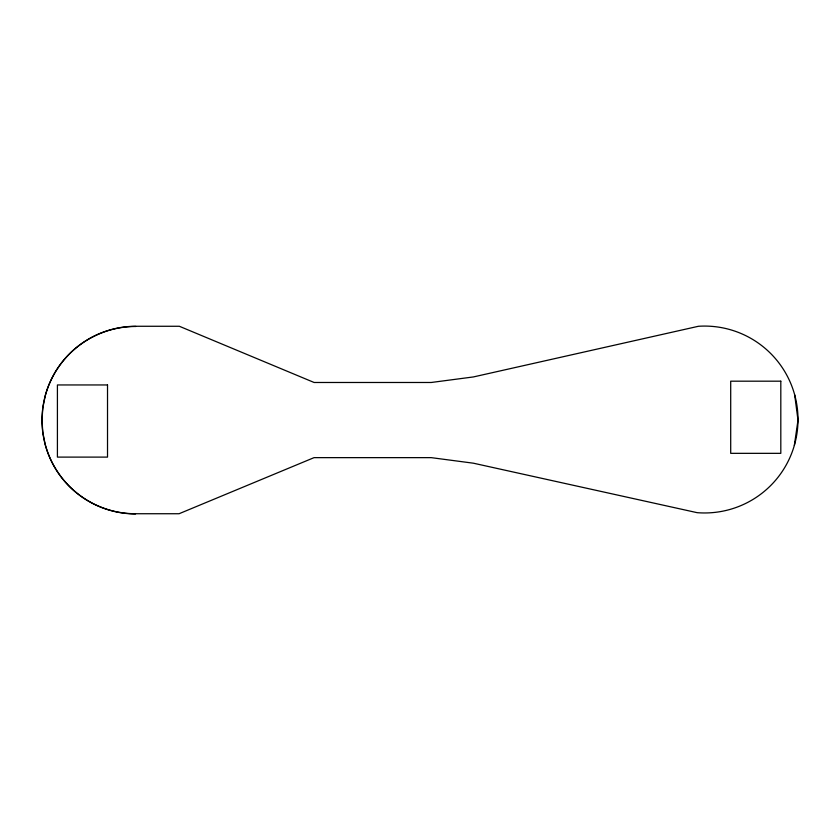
<?xml version="1.0" encoding="UTF-8"?>
<svg xmlns="http://www.w3.org/2000/svg" width="840" height="840" viewBox="0 0 840 840"><rect width="100%" height="100%" fill="white"/><g stroke="black" fill="none" stroke-linecap="round" stroke-linejoin="round"><path stroke-width="1.26" d="M794.346 445.421L798 420.168L794.693 394.874M135.534 513.944A93.744 93.744 0 0 1 42 420L42.83 407.757L45.245 395.724A93.944 93.944 0 0 1 135.944 326.267L179.34 326.267L314.108 382.483L431.235 382.483L473.382 376.94L698.439 326.277A93.45 93.45 0 0 1 798 420.168A93.45 93.45 0 0 1 697.148 512.673L473.382 463.197L431.235 457.643L314.055 457.643L179.067 513.734L135.534 513.734A93.534 93.534 0 0 1 45.14 444.245L42.777 432.233L42 420A93.744 93.744 0 0 1 135.944 326.466M780.812 381.181L730.706 381.181L730.706 453.338L780.812 453.338L780.812 381.181M107.52 384.951L57.414 384.951L57.414 457.107L107.52 457.107L107.52 384.951"/></g></svg>
